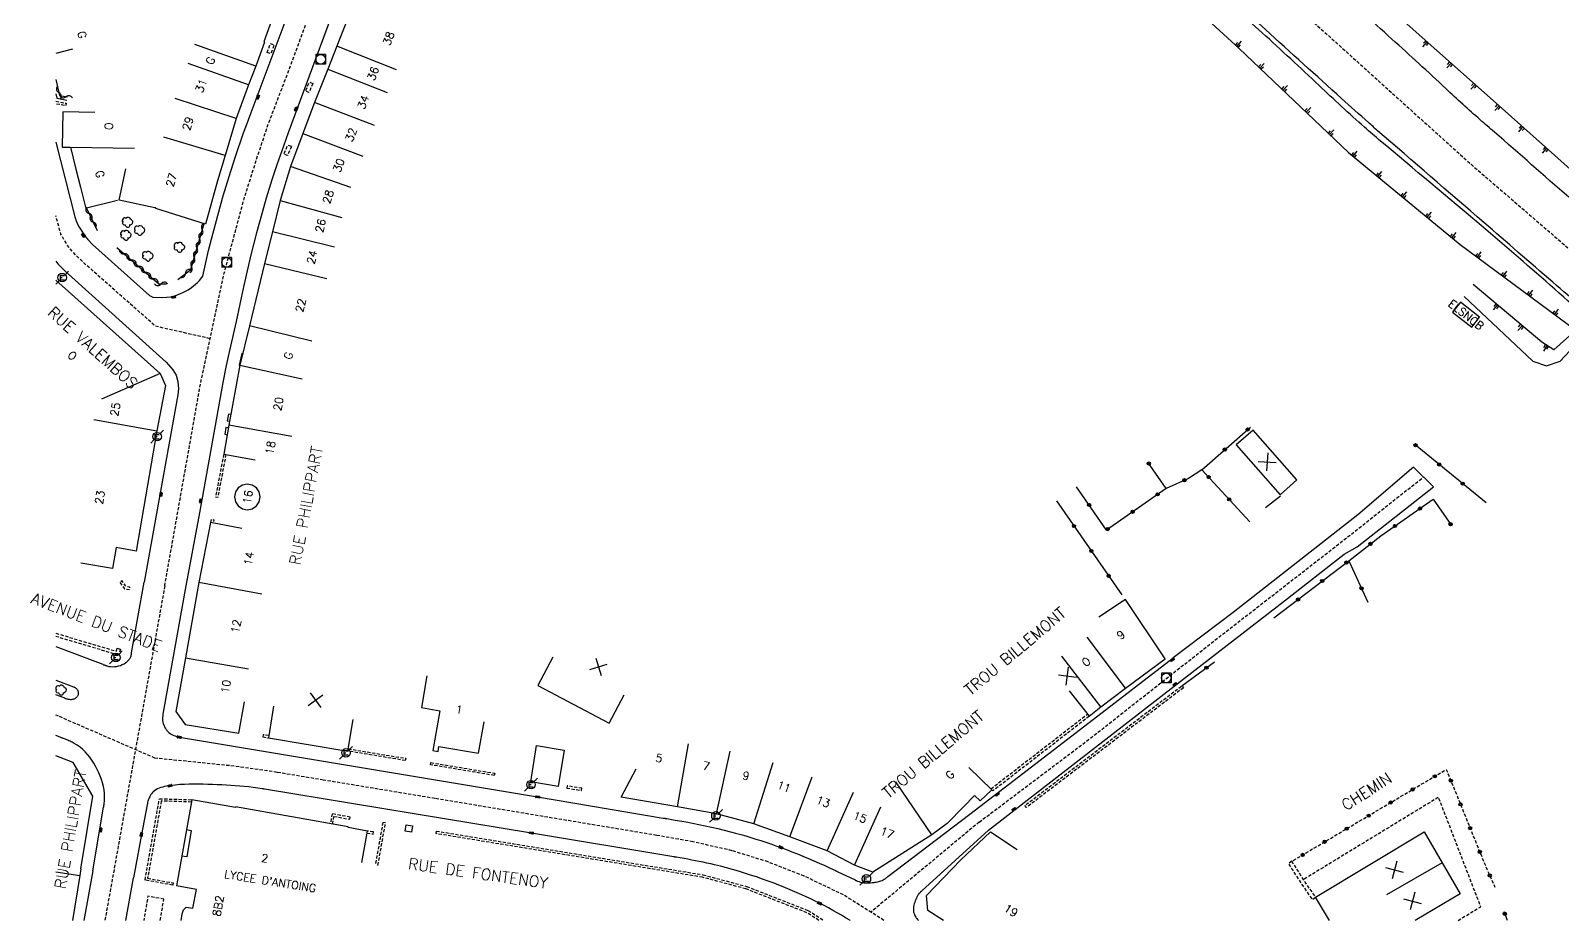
# Model space of a CAD drawing. Header units: millimetres. Extents: x 84996 to 86000, y 140000 to 140615.
# Drawn here: x 84996.1 to 85235.2, y 140000 to 140138.9 of the extents above; entities that cross this region are included whole.
import ezdxf
from ezdxf.enums import TextEntityAlignment as Align

# ---------------------------------------------------------------- set-up
doc = ezdxf.new("R2010")
doc.units = ezdxf.units.MM
doc.linetypes.add('DASHED', pattern=[0.75, 0.5, -0.25])
doc.layers.get('0').update_dxf_attribs({"linetype": 'CONTINUOUS'})
for name, color, linetype in [('W0001', 6, 'DASHED'), ('W0008', 7, 'CONTINUOUS'), ('W0100', 7, 'CONTINUOUS'), ('W0112', 1, 'DASHED'), ('W0211', 2, 'CONTINUOUS'), ('W0300', 7, 'CONTINUOUS'), ('W0310', 3, 'CONTINUOUS'), ('W0322', 7, 'CONTINUOUS'), ('W0400', 7, 'CONTINUOUS'), ('W0420', 7, 'CONTINUOUS'), ('W0471', 7, 'CONTINUOUS'), ('W0984', 7, 'CONTINUOUS'), ('W0989', 7, 'CONTINUOUS'), ('W0991', 7, 'CONTINUOUS'), ('W1102', 7, 'CONTINUOUS')]:
    doc.layers.add(name, color=color, linetype=linetype)
doc.styles.get("Standard").update_dxf_attribs({"font": 'romans.shx', "width": 0.85})

# ---------------------------------------------------------------- blocks, each defined once
blk = doc.blocks.new('t211o')
at = {"color": 0, "linetype": 'Continuous'}
for p, q in [((-0.29, 0.5), (-0.29, 0)), ((0, 1), (0, 0)), ((0.29, 0.5), (0.29, 0))]:
    blk.add_line(p, q, dxfattribs=at)
blk = doc.blocks.new('T400')
for p, q in [((-0.15, 0.3), (0.15, 0.3)), ((-0.15, -0.25), (-0.15, 0.3)), ((-0.15, 0.15), (0.15, 0.15)), ((-0.15, 0), (0.15, 0)), ((0.15, 0.3), (0.15, -0.25)), ((-0.15, -0.15), (0.15, -0.15)), ((-0.15, -0.25), (-0.15, -0.3)), ((-0.15, -0.3), (0.15, -0.3)), ((0.15, -0.3), (0.15, -0.25))]:
    blk.add_line(p, q)
blk = doc.blocks.new('T420')
for p, q in [((0.75, 0.75), (-0.75, 0.75)), ((-0.75, 0.75), (-0.75, -0.75)), ((0.75, 0.75), (0.75, -0.75)), ((0.75, -0.75), (-0.75, -0.75))]:
    blk.add_line(p, q)
blk.add_ellipse((0, 0), major_axis=(-0.53, 0.53), ratio=1, start_param=3.926991, end_param=10.210176)
blk = doc.blocks.new('t991o')
at = {"color": 0, "linetype": 'Continuous'}
for p, q in [((-1, 1), (1, -1)), ((-1, -1), (1, 1))]:
    blk.add_line(p, q, dxfattribs=at)
blk = doc.blocks.new('t322o')
at = {"color": 0, "linetype": 'Continuous'}
for radius in [0.25, 0.15]:
    blk.add_circle((0, 0), radius, dxfattribs=at)
blk = doc.blocks.new('T300')
for p, q in [((-0.8, 0.51), (-0.86, 0.34)), ((-0.86, 0.34), (-0.86, 0.17)), ((-0.86, 0.17), (-0.74, 0.06)), ((-0.69, 0.63), (-0.8, 0.51)), ((-0.8, -0.06), (-0.74, 0.06)), ((-0.74, 0.06), (-0.69, 0.11)), ((-0.57, 0.69), (-0.69, 0.63)), ((-0.46, 0.69), (-0.57, 0.69)), ((-0.29, 0.63), (-0.46, 0.69)), ((-0.29, 0.63), (-0.17, 0.74)), ((-0.23, 0.57), (-0.29, 0.63)), ((-0.17, 0.74), (-0.06, 0.8)), ((-0.06, 0.8), (0.06, 0.8)), ((0.06, 0.8), (0.23, 0.74)), ((0.23, 0.74), (0.34, 0.63)), ((0.34, 0.63), (0.4, 0.51)), ((0.46, 0.46), (0.34, 0.46)), ((0.4, 0.51), (0.4, 0.46)), ((0.57, 0.4), (0.46, 0.46)), ((0.57, 0.4), (0.69, 0.29)), ((0.69, 0.29), (0.74, 0.17)), ((0.74, 0.06), (0.69, -0.17)), ((0.74, 0.17), (0.74, 0.06)), ((-0.8, -0.17), (-0.8, -0.06)), ((-0.8, -0.23), (-0.8, -0.17)), ((-0.74, -0.34), (-0.8, -0.23)), ((-0.69, -0.4), (-0.74, -0.34)), ((-0.51, -0.46), (-0.69, -0.4)), ((-0.4, -0.46), (-0.51, -0.46)), ((-0.4, -0.46), (-0.34, -0.46)), ((-0.34, -0.46), (-0.34, -0.4)), ((-0.34, -0.51), (-0.34, -0.46)), ((-0.29, -0.63), (-0.34, -0.51)), ((-0.17, -0.74), (-0.29, -0.63)), ((-0.06, -0.8), (-0.17, -0.74)), ((0.06, -0.8), (-0.06, -0.8)), ((0.17, -0.74), (0.06, -0.8)), ((0.23, -0.69), (0.17, -0.74)), ((0.29, -0.46), (0.23, -0.46)), ((0.29, -0.63), (0.23, -0.69)), ((0.46, -0.4), (0.29, -0.46)), ((0.34, -0.51), (0.29, -0.63)), ((0.34, -0.51), (0.34, -0.46)), ((0.57, -0.34), (0.46, -0.4)), ((0.63, -0.29), (0.57, -0.34)), ((0.69, -0.17), (0.63, -0.29))]:
    blk.add_line(p, q)
blk = doc.blocks.new('t112o')
at = {"color": 0, "linetype": 'Continuous'}
for p, q in [((-0.5, 0.5), (0.5, 0.5)), ((-0.5, -0.5), (-0.5, 0.5)), ((0.5, 0.5), (0.5, -0.5)), ((0.5, -0.5), (-0.5, -0.5))]:
    blk.add_line(p, q, dxfattribs=at)
blk = doc.blocks.new('T471')
for p, q in [((-0.333334, 0.333334), (-0.333334, -0.333334)), ((-0.333334, 0.333334), (0.333334, 0.333334)), ((-0.333334, 0), (0, 0)), ((0.500001, 0.500001), (1.000002, 1.000002)), ((-0.500001, -0.500001), (-1.000002, -1.000002)), ((-0.333334, -0.333334), (0.333334, -0.333334))]:
    blk.add_line(p, q)
blk.add_ellipse((0, 0), major_axis=(0.471405, 0.471405), ratio=1, start_param=5.4977871438, end_param=11.780972451)
blk = doc.blocks.new('t310o')
at = {"color": 0, "linetype": 'Continuous'}
for centre, start, end in [((-0.5, 0.38), 216.8699, 323.1304), ((0.5, -0.37), 36.8699, 143.1303)]:
    blk.add_arc(centre, 0.625, start, end, dxfattribs=at)

msp = doc.modelspace()

# ---------------------------------------------------------------- linework, layer by layer
at = {"layer": 'W0001', "flags": 128}
for points in [[(85017.01, 140052.22), (85022.67, 140084.23), (85026.29, 140101.03), (85029.39, 140112.64), (85031.23, 140118.5), (85033.21, 140124.42), (85035.89, 140131.42), (85053.62, 140179.4), (85065.71, 140211.62), (85074.93, 140237.68), (85082.04, 140257.12), (85088.81, 140274.88), (85101.04, 140307.79), (85108.67, 140327.36), (85112.52, 140336.76), (85115.44, 140343.44), (85118.59, 140350.34), (85123.11, 140359.73), (85127.44, 140368.8), (85132.28, 140379.28), (85141.41, 140398.11), (85150.2, 140416.58), (85155.57, 140427.85), (85157.73, 140433.16), (85159.57, 140438.24), (85161.16, 140443.31), (85162.48, 140448.58), (85163.51, 140453.56), (85164.6, 140459.32), (85165.64, 140466.51), (85166.76, 140475.25), (85168.6, 140491.35), (85180.55, 140583.85), (85183.79, 140607.84), (85184.94, 140615.11)], [(85103.61, 140225.31), (85138.21, 140192.99), (85184.86, 140150.65), (85220.99, 140118.05), (85240.64, 140101.1), (85261.43, 140084.66), (85282.81, 140069.22), (85304.67, 140054.57), (85326.28, 140041.04), (85341.34, 140032.42), (85363.08, 140020.86), (85383.35, 140010.56), (85401.76, 140002.28), (85407.33, 140000)], [(85024.09, 140090.82), (85015.58, 140092.76), (85005.13, 140101.98), (85003.13, 140103.83), (85001.81, 140105.39), (85000.79, 140107.15), (85000, 140109.99)], [(85144.18, 140015.34), (85161.28, 140028.22), (85181.52, 140044.15), (85200.31, 140058.75), (85213.57, 140069.23)], [(85218.97, 140000), (85222.5, 140002.13), (85216.27, 140018.3), (85215.91, 140019.23), (85194.83, 140006.39)], [(85008.95, 140007.17), (85007.66, 140000)]]:
    msp.add_lwpolyline(points, dxfattribs=at)
at = {"layer": 'W0001'}
for points in [[(85017.01, 140052.22), (85008.95, 140007.17)], [(85129.3, 140000), (85122.98, 140003.98), (85116.86, 140006.91), (85111.22, 140009.12), (85105.59, 140010.88), (85099.48, 140012.27), (85093.83, 140013.27), (85059.2, 140019.03), (85041.77, 140021.91), (85034.55, 140023.11), (85027.85, 140024.08), (85015.48, 140025.33), (85000.34, 140031.91), (85000, 140032.03)], [(85144.18, 140015.34), (85127.26, 140001.28)]]:
    msp.add_lwpolyline(points, dxfattribs=at)
at = {"layer": 'W0008', "flags": 128}
for points in [[(85236.28, 140112.9, 0.000101), (85224.63, 140123.07, -0.000533), (85222.42, 140125, -0.008688), (85217.04, 140129.88, 0.005533), (85208.63, 140137.61, 0.004661), (85199.2, 140145.92, -0.00725), (85193.16, 140151.3), (85166.66, 140175.61), (85136.69, 140202.91), (85107.59, 140229.88)], [(85391.81, 140000, -0.002451), (85384.24, 140003.47, -0.006661), (85374.17, 140008.32, -0.003837), (85365.38, 140012.78, -0.002981), (85354.15, 140018.67, -0.003041), (85342.82, 140024.78, -0.003313), (85332.49, 140030.53, -0.006458), (85320.72, 140037.39, -0.006422), (85309.06, 140044.58, -0.004196), (85299.93, 140050.49, -0.003214), (85288.13, 140058.37, -0.00374), (85277.51, 140065.69, -0.003777), (85267.11, 140073.09, -0.008294), (85252.63, 140083.92, -0.012032), (85242.96, 140091.78, -0.000803), (85233.78, 140099.64, -0.000679), (85222.97, 140108.97, -0.000254), (85206.4, 140123.3, -0.002915), (85204.97, 140124.56, -0.002405), (85200.76, 140128.32, -0.000845), (85188.88, 140139.11), (85158.31, 140166.93), (85126.98, 140195.42), (85099.63, 140220.74)]]:
    msp.add_lwpolyline(points, format="xyb", dxfattribs=at)
for points in [[(85068.85, 140210.72), (85062.96, 140194.52), (85051.18, 140163.2), (85042.83, 140140.67), (85036.3, 140122.95), (85035.56, 140120.9), (85034.52, 140117.96), (85033.73, 140115.63), (85032.85, 140112.75), (85032.15, 140110.32), (85031.35, 140107.34), (85030.42, 140103.69), (85030.03, 140102.08), (85029.33, 140098.9), (85028.16, 140093.5), (85027.14, 140088.99), (85026.62, 140086.65), (85026.09, 140084), (85025.12, 140078.74), (85022.43, 140063.61), (85020.22, 140051.64)], [(85000, 140121.53), (85002.98, 140109.84), (85003.18, 140109.22), (85003.55, 140108.38), (85003.74, 140108.06), (85004.64, 140106.75), (85005.01, 140106.29), (85005.72, 140105.54), (85014.65, 140097.56), (85015.17, 140097.31), (85016.65, 140097.23), (85017.9, 140097.37), (85018.75, 140097.58), (85019.83, 140098.01), (85020.65, 140098.46), (85021.18, 140098.83), (85022.1, 140099.58), (85022.42, 140099.91), (85022.94, 140100.58), (85023.85, 140104.58), (85024.34, 140106.56), (85026.04, 140112.76), (85026.15, 140113.15), (85027.07, 140116.16), (85028.03, 140119.12), (85029.33, 140122.99), (85029.75, 140124.18), (85030.48, 140126.14), (85031.26, 140128.23), (85037.51, 140144.92)], [(85000, 140102.95), (85000.33, 140102.52), (85001.47, 140101.38), (85017.21, 140087.14), (85017.62, 140086.72), (85018.28, 140085.96), (85018.77, 140085.15), (85019.05, 140084.13), (85019.14, 140082.97), (85019.06, 140082.08), (85016.83, 140069.63), (85013.8, 140052.8)], [(85029.16, 140088.47), (85029.02, 140088.51), (85028.61, 140086.7), (85028.71, 140086.69)], [(85027.32, 140078.99), (85026.95, 140079.05), (85026.78, 140077.98), (85027.13, 140077.92)], [(85026.95, 140076.89), (85026.57, 140076.96), (85026.37, 140075.9), (85026.76, 140075.83)], [(85145.63, 140014.08), (85175.1, 140036.93), (85191.88, 140049.91), (85201.18, 140057.2), (85203.19, 140058.31), (85215.13, 140067.71), (85212.01, 140070.75), (85203.29, 140063.34), (85183.83, 140048.09), (85174.47, 140040.97)], [(85142.72, 140016.59), (85148.09, 140020.7), (85162.05, 140031.4), (85174.46, 140040.97)], [(85005.77, 140007.72), (85004.35, 140000)], [(85010.95, 140000), (85012.14, 140006.62)]]:
    msp.add_lwpolyline(points, dxfattribs=at)
at = {"layer": 'W0008'}
for points in [[(85000, 140042.77), (85007.33, 140039.98), (85007.39, 140039.95), (85007.45, 140039.92), (85007.52, 140039.89), (85007.59, 140039.88), (85007.66, 140039.84), (85007.72, 140039.83), (85007.78, 140039.8), (85007.85, 140039.77), (85007.92, 140039.75), (85007.98, 140039.73), (85007.98, 140039.73), (85008.27, 140039.66), (85008.57, 140039.62), (85008.88, 140039.61), (85009.18, 140039.62), (85009.48, 140039.66), (85009.79, 140039.72), (85010.09, 140039.81), (85010.37, 140039.94), (85010.65, 140040.08), (85010.91, 140040.25), (85011.02, 140040.33), (85011.13, 140040.42), (85011.24, 140040.52), (85011.34, 140040.61), (85011.43, 140040.72), (85011.52, 140040.83), (85011.59, 140040.94), (85011.66, 140041.06), (85011.71, 140041.17), (85011.76, 140041.3), (85011.77, 140041.34), (85011.78, 140041.39), (85011.79, 140041.44), (85011.8, 140041.48), (85011.8, 140041.53), (85011.81, 140041.58), (85011.82, 140041.62), (85011.83, 140041.67), (85011.83, 140041.72), (85011.84, 140041.77), (85013.8, 140052.8)], [(85020.22, 140051.64), (85016.73, 140032.17), (85016.73, 140032.16), (85016.73, 140032.12), (85016.72, 140032.11), (85016.72, 140032.08), (85016.71, 140032.06), (85016.7, 140032.03), (85016.7, 140032.02), (85016.7, 140031.98), (85016.7, 140031.95), (85016.69, 140031.94), (85016.69, 140031.94), (85016.66, 140031.69), (85016.66, 140031.45), (85016.68, 140031.2), (85016.72, 140030.95), (85016.78, 140030.72), (85016.86, 140030.48), (85016.96, 140030.25), (85017.07, 140030.03), (85017.21, 140029.83), (85017.36, 140029.64), (85017.51, 140029.47), (85017.67, 140029.33), (85017.85, 140029.2), (85018.03, 140029.08), (85018.23, 140028.97), (85018.42, 140028.88), (85018.62, 140028.8), (85018.84, 140028.72), (85019.05, 140028.66), (85019.26, 140028.61), (85019.26, 140028.61), (85019.3, 140028.61), (85019.33, 140028.61), (85019.36, 140028.59), (85019.4, 140028.59), (85019.43, 140028.58), (85019.47, 140028.58), (85019.5, 140028.58), (85019.53, 140028.56), (85019.57, 140028.56), (85019.6, 140028.56), (85075.23, 140019.27), (85094.85, 140015.98), (85094.91, 140015.97), (85094.96, 140015.95), (85095.02, 140015.95), (85095.08, 140015.94), (85095.13, 140015.94), (85095.19, 140015.92), (85095.24, 140015.91), (85095.3, 140015.91), (85095.35, 140015.89), (85095.41, 140015.89), (85095.41, 140015.89), (85096.41, 140015.72), (85097.41, 140015.53), (85098.41, 140015.36), (85099.41, 140015.17), (85100.41, 140014.97), (85101.4, 140014.77), (85102.39, 140014.55), (85103.38, 140014.33), (85104.37, 140014.09), (85105.35, 140013.84), (85106.15, 140013.64), (85106.95, 140013.42), (85107.73, 140013.19), (85108.52, 140012.95), (85109.31, 140012.7), (85110.09, 140012.45), (85110.88, 140012.2), (85111.66, 140011.94), (85112.44, 140011.66), (85113.21, 140011.38), (85114.08, 140011.06), (85114.95, 140010.72), (85115.8, 140010.38), (85116.66, 140010.03), (85117.52, 140009.67), (85118.37, 140009.31), (85119.22, 140008.94), (85120.06, 140008.55), (85120.91, 140008.16), (85121.74, 140007.77), (85121.77, 140007.75), (85121.8, 140007.73), (85121.83, 140007.73), (85121.86, 140007.72), (85121.89, 140007.7), (85121.91, 140007.69), (85121.95, 140007.67), (85121.98, 140007.66), (85122, 140007.64), (85122.03, 140007.64), (85122.03, 140007.64), (85124.8, 140006.31), (85124.84, 140006.3), (85124.88, 140006.28), (85124.91, 140006.25), (85124.95, 140006.23), (85124.99, 140006.22), (85125.03, 140006.2), (85125.06, 140006.19), (85125.1, 140006.17), (85125.14, 140006.14), (85125.18, 140006.12), (85125.42, 140006.05), (85125.66, 140005.97), (85125.92, 140005.92), (85126.18, 140005.88), (85126.44, 140005.86), (85126.7, 140005.84), (85126.96, 140005.84), (85127.23, 140005.86), (85127.49, 140005.89), (85127.76, 140005.92), (85127.95, 140005.95), (85128.12, 140005.98), (85128.31, 140006.03), (85128.49, 140006.06), (85128.66, 140006.12), (85128.84, 140006.19), (85129.01, 140006.25), (85129.17, 140006.33), (85129.34, 140006.41), (85129.49, 140006.5), (85129.53, 140006.53), (85129.58, 140006.56), (85129.62, 140006.59), (85129.66, 140006.62), (85129.71, 140006.67), (85129.76, 140006.7), (85129.8, 140006.73), (85129.84, 140006.77), (85129.88, 140006.8), (85129.93, 140006.84), (85129.93, 140006.84), (85142.72, 140016.59)], [(85000, 140037.52), (85002.74, 140036.45), (85002.77, 140036.45), (85002.8, 140036.44), (85002.84, 140036.44), (85002.86, 140036.42), (85002.89, 140036.41), (85002.92, 140036.41), (85002.95, 140036.39), (85002.98, 140036.38), (85003, 140036.36), (85003.03, 140036.34), (85003.13, 140036.28), (85003.22, 140036.2), (85003.3, 140036.09), (85003.38, 140035.98), (85003.43, 140035.86), (85003.47, 140035.73), (85003.5, 140035.61), (85003.51, 140035.48), (85003.51, 140035.36), (85003.48, 140035.23), (85003.45, 140035.12), (85003.41, 140035.03), (85003.35, 140034.95), (85003.28, 140034.86), (85003.21, 140034.78), (85003.12, 140034.72), (85003.04, 140034.66), (85002.95, 140034.61), (85002.85, 140034.56), (85002.75, 140034.52), (85002.63, 140034.48), (85002.52, 140034.47), (85002.4, 140034.45), (85002.28, 140034.45), (85002.16, 140034.47), (85002.04, 140034.48), (85001.92, 140034.5), (85001.81, 140034.53), (85001.7, 140034.56), (85001.59, 140034.61), (85001.55, 140034.61), (85001.53, 140034.62), (85001.5, 140034.64), (85001.48, 140034.66), (85001.45, 140034.66), (85001.42, 140034.67), (85001.39, 140034.69), (85001.37, 140034.69), (85001.34, 140034.7), (85001.31, 140034.72), (85000, 140035.22)], [(85005.77, 140007.72), (85007.47, 140017.69), (85007.48, 140017.73), (85007.48, 140017.78), (85007.49, 140017.83), (85007.51, 140017.89), (85007.52, 140017.94), (85007.52, 140017.98), (85007.53, 140018.03), (85007.54, 140018.08), (85007.55, 140018.12), (85007.55, 140018.17), (85007.61, 140018.72), (85007.62, 140019.27), (85007.59, 140019.81), (85007.53, 140020.38), (85007.43, 140020.92), (85007.3, 140021.47), (85007.13, 140022), (85006.94, 140022.53), (85006.72, 140023.06), (85006.48, 140023.58), (85006.21, 140024.08), (85005.93, 140024.55), (85005.62, 140025.02), (85005.3, 140025.47), (85004.95, 140025.89), (85004.59, 140026.3), (85004.2, 140026.67), (85003.78, 140027.03), (85003.35, 140027.34), (85002.89, 140027.62), (85002.73, 140027.72), (85002.56, 140027.8), (85002.39, 140027.89), (85002.23, 140027.97), (85002.05, 140028.05), (85001.88, 140028.11), (85001.7, 140028.19), (85001.53, 140028.27), (85001.35, 140028.33), (85001.18, 140028.39), (85001.16, 140028.41), (85001.13, 140028.41), (85001.11, 140028.42), (85001.09, 140028.44), (85001.06, 140028.44), (85001.04, 140028.45), (85001.02, 140028.45), (85000.99, 140028.47), (85000.97, 140028.47), (85000.95, 140028.48), (85000, 140028.84)], [(85124.02, 140000), (85123.99, 140000.02), (85123.33, 140000.41), (85122.66, 140000.8), (85121.99, 140001.19), (85121.32, 140001.56), (85120.64, 140001.94), (85119.96, 140002.3), (85119.27, 140002.66), (85118.58, 140003), (85117.88, 140003.34), (85117.17, 140003.67), (85116.47, 140004), (85115.76, 140004.31), (85115.05, 140004.62), (85114.33, 140004.92), (85113.6, 140005.22), (85112.88, 140005.52), (85112.16, 140005.8), (85111.24, 140006.12), (85110.33, 140006.45), (85109.41, 140006.78), (85108.48, 140007.08), (85107.55, 140007.38), (85106.62, 140007.66), (85105.69, 140007.94), (85104.75, 140008.19), (85103.8, 140008.44), (85102.86, 140008.67), (85102.86, 140008.67), (85102.27, 140008.81), (85101.67, 140008.94), (85101.08, 140009.08), (85100.48, 140009.19), (85099.89, 140009.31), (85099.3, 140009.42), (85098.7, 140009.55), (85098.1, 140009.66), (85097.5, 140009.75), (85096.9, 140009.86), (85096.9, 140009.86), (85096.86, 140009.86), (85096.82, 140009.88), (85096.78, 140009.88), (85096.73, 140009.89), (85096.7, 140009.89), (85096.66, 140009.89), (85096.61, 140009.91), (85096.57, 140009.91), (85096.53, 140009.92), (85096.49, 140009.92), (85074.28, 140013.64), (85032.59, 140020.48), (85032.59, 140020.48), (85032.55, 140020.48), (85032.51, 140020.5), (85032.48, 140020.5), (85032.44, 140020.52), (85032.41, 140020.52), (85032.37, 140020.52), (85032.33, 140020.53), (85032.3, 140020.53), (85032.26, 140020.53), (85032.23, 140020.55), (85032.23, 140020.55), (85031.52, 140020.66), (85030.83, 140020.73), (85030.12, 140020.83), (85029.42, 140020.89), (85028.72, 140020.95), (85028.02, 140021), (85027.31, 140021.05), (85026.61, 140021.09), (85025.91, 140021.14), (85025.21, 140021.17), (85024.48, 140021.2), (85023.76, 140021.23), (85023.03, 140021.27), (85022.3, 140021.27), (85021.58, 140021.28), (85020.84, 140021.27), (85020.11, 140021.23), (85019.36, 140021.19), (85018.61, 140021.12), (85017.85, 140021.03), (85017.85, 140021.03), (85017.55, 140020.98), (85017.27, 140020.94), (85016.98, 140020.89), (85016.69, 140020.81), (85016.41, 140020.73), (85016.14, 140020.64), (85015.89, 140020.53), (85015.64, 140020.39), (85015.41, 140020.25), (85015.21, 140020.06), (85015.08, 140019.94), (85014.96, 140019.78), (85014.85, 140019.64), (85014.75, 140019.47), (85014.66, 140019.31), (85014.58, 140019.14), (85014.51, 140018.95), (85014.44, 140018.78), (85014.38, 140018.59), (85014.34, 140018.41), (85014.33, 140018.38), (85014.32, 140018.34), (85014.31, 140018.3), (85014.3, 140018.27), (85014.3, 140018.22), (85014.3, 140018.19), (85014.29, 140018.14), (85014.28, 140018.11), (85014.27, 140018.08), (85014.27, 140018.03), (85013.36, 140013.39), (85012.14, 140006.62)], [(85145.63, 140014.08), (85135.22, 140004.61), (85135.19, 140004.58), (85135.16, 140004.56), (85135.13, 140004.53), (85135.11, 140004.52), (85135.08, 140004.48), (85135.05, 140004.45), (85135.02, 140004.44), (85135, 140004.41), (85134.97, 140004.39), (85134.95, 140004.36), (85134.95, 140004.36), (85134.86, 140004.27), (85134.77, 140004.17), (85134.7, 140004.06), (85134.62, 140003.95), (85134.56, 140003.84), (85134.5, 140003.73), (85134.44, 140003.61), (85134.38, 140003.5), (85134.33, 140003.38), (85134.27, 140003.25), (85134.2, 140003.03), (85134.12, 140002.81), (85134.05, 140002.59), (85133.99, 140002.38), (85133.95, 140002.14), (85133.92, 140001.92), (85133.91, 140001.7), (85133.92, 140001.48), (85133.95, 140001.27), (85134.01, 140001.05), (85134.06, 140000.91), (85134.12, 140000.77), (85134.2, 140000.64), (85134.27, 140000.5), (85134.37, 140000.38), (85134.46, 140000.27), (85134.56, 140000.14), (85134.67, 140000.05), (85134.72, 140000)]]:
    msp.add_lwpolyline(points, dxfattribs=at)
at = {"layer": 'W0100', "flags": 128}
for points in [[(85070.82, 140194.86), (85066.14, 140196.63), (85064.01, 140190.95), (85061.54, 140184.25), (85059.23, 140178.03), (85056.8, 140171.5), (85054.95, 140166.6), (85053.18, 140161.87), (85050.45, 140154.59), (85049.09, 140150.84), (85046.64, 140143.53), (85043.88, 140136.48), (85042.46, 140132.93), (85040.41, 140127.71), (85038.58, 140122.84), (85036.63, 140117.69), (85035.01, 140112.4), (85033.81, 140107.5), (85032.6, 140102.58), (85030.26, 140092.82), (85028.71, 140086.67), (85027.02, 140077.3), (85026.21, 140072.78), (85031.13, 140071.89)], [(85035.49, 140145.63), (85032.47, 140137.16), (85032.56, 140137.12), (85031.23, 140133.35), (85030.11, 140130.45), (85028.15, 140125.19), (85026.45, 140119.42), (85025.27, 140115.46), (85023.35, 140108.7), (85015.6, 140111.15), (85015.62, 140111.24), (85015.45, 140111.27), (85009.9, 140112.44), (85010.93, 140117.34)], [(85002.61, 140136.01), (85000, 140135.35)], [(85006.08, 140126.14), (85001.08, 140126.22), (85000.99, 140120.75), (85002.3, 140120.73), (85003.15, 140117.29), (85003.85, 140114.46), (85004.63, 140111.37), (85004.73, 140111.39), (85004.77, 140111.24), (85009.62, 140112.45)], [(85000, 140099.96), (85016.28, 140085.37), (85017.1, 140083.51), (85015.78, 140076.46), (85012.56, 140057.66), (85009.4, 140058.2), (85008.84, 140054.93), (85003.91, 140055.78)], [(85029.05, 140061.17), (85024.14, 140062.11), (85022.34, 140052.75), (85022.09, 140051.31), (85022.09, 140051.31)], [(85158.26, 140035.84), (85161.35, 140031.9), (85163.17, 140033.33), (85167.04, 140036.24), (85173.21, 140040.85), (85167.05, 140050.09), (85162.89, 140047.32)], [(85142.58, 140023.85), (85146.17, 140020.37), (85144.33, 140018.66), (85143.46, 140019.5), (85141.81, 140017.8)], [(85020.41, 140014.17), (85020.41, 140014.17), (85021.15, 140014.04), (85021.15, 140014.04), (85021.15, 140014.04), (85020.45, 140009.9), (85019.68, 140010.03)], [(85198.88, 140000), (85196.7, 140003.63), (85213.67, 140013.8), (85219.29, 140004.12), (85212.27, 140000)], [(85003.9, 140008.02), (85003.73, 140006.99), (85002.6, 140000)], [(85019.57, 140000), (85019.75, 140001.03), (85019.79, 140001.18), (85019.96, 140001.62), (85020.08, 140001.81), (85020.36, 140002.08), (85020.36, 140002.08), (85021.42, 140001.89), (85021.96, 140004.84), (85018.86, 140005.41)]]:
    msp.add_lwpolyline(points, dxfattribs=at)
for points in [[(85222.32, 140094.19), (85219.33, 140096.54), (85218.1, 140094.98), (85221.09, 140092.63)], [(85184.33, 140074.25), (85191.18, 140066.45), (85193.81, 140068.76), (85186.96, 140076.56)]]:
    msp.add_lwpolyline(points, close=True, dxfattribs=at)
at = {"layer": 'W0100'}
for points in [[(85022.09, 140051.31), (85020.24, 140041), (85018.74, 140032.61), (85020.2, 140030.58), (85028.59, 140029.22), (85029.48, 140034.14)], [(85077.6, 140041.09), (85075.27, 140036.69), (85086.43, 140030.78), (85088.77, 140035.2)], [(85057.95, 140038.16), (85057.09, 140033.23), (85059.98, 140032.73), (85058.88, 140026.52), (85059.69, 140026.38), (85059.81, 140027.17), (85066.02, 140026.09), (85066.88, 140031.02)], [(85034.01, 140033.42), (85033.2, 140028.48), (85045.62, 140026.44), (85046.44, 140031.38)], [(85003.9, 140008.02), (85005.78, 140019.41), (85002.73, 140024.64), (85000, 140025.67)], [(85075.07, 140027.31), (85079.4, 140026.58), (85078.44, 140020.91), (85074.16, 140021.64), (85075.07, 140027.31)], [(85141.8, 140017.8), (85139.19, 140015.11), (85136.77, 140013.36), (85127.6, 140007.53), (85124.73, 140008.61), (85120.45, 140010.88), (85114.63, 140013.02), (85109.01, 140015.09), (85103.16, 140016.64), (85097.05, 140017.72), (85088.29, 140019.25), (85090.62, 140023.67)], [(85047.78, 140009.03), (85048.66, 140013.95), (85045.66, 140014.48), (85045.67, 140014.58), (85028.08, 140017.72), (85028.06, 140017.61), (85021.23, 140018.83), (85018.86, 140005.41)], [(85138.59, 140000), (85136.19, 140001.55), (85135.98, 140003.89), (85141.34, 140009.47), (85145.94, 140013.8), (85150.14, 140011.09)]]:
    msp.add_lwpolyline(points, dxfattribs=at)
at = {"layer": 'W0112', "flags": 128}
for points in [[(85033, 140135.49), (85033.48, 140136.91), (85034.07, 140136.71), (85033.58, 140135.29)], [(85040.12, 140130.68), (85039.55, 140129.25), (85039, 140129.47), (85039.57, 140130.9)], [(85036.78, 140120.84), (85036.18, 140119.41), (85035.62, 140119.65), (85036.22, 140121.07)], [(85010.02, 140052.75), (85010.73, 140051.78), (85011.49, 140051.64), (85011.56, 140052.03), (85010.96, 140052.14), (85010.35, 140052.99)], [(85176.08, 140036.32), (85151.55, 140017.61), (85151.31, 140017.93), (85175.84, 140036.64)]]:
    msp.add_lwpolyline(points, close=True, dxfattribs=at)
for points in [[(85000, 140127.89), (85001.62, 140127.58), (85001.54, 140127.19), (85000, 140127.48)], [(85026.21, 140072.78), (85024.94, 140066.13), (85025.34, 140066.06), (85026.6, 140072.7)], [(85024.18, 140062.11), (85024.3, 140062.65), (85024.69, 140062.56), (85024.57, 140062.02)], [(85146.04, 140020.55), (85161.11, 140032.22)], [(85146.17, 140020.37), (85146.29, 140020.23), (85161.35, 140031.9)], [(85193, 140009.22), (85192.46, 140008.87), (85194.56, 140005.62), (85196.18, 140003.26), (85196.71, 140003.63), (85195.09, 140005.98), (85193, 140009.22), (85217.13, 140023.57), (85223.08, 140008.89), (85224.72, 140005.18)], [(85016.87, 140003.33), (85014.37, 140003.76), (85013.73, 140000)], [(85016.3, 140000), (85016.87, 140003.33)]]:
    msp.add_lwpolyline(points, dxfattribs=at)
at = {"layer": 'W0112'}
for points in [[(85000, 140044.83), (85009.45, 140042.02), (85009.59, 140042.5), (85010.08, 140042.36), (85009.79, 140041.41), (85000, 140044.33)], [(85033.25, 140028.84), (85032.38, 140028.98), (85032.33, 140028.64), (85033.2, 140028.48)], [(85045.68, 140026.78), (85054.63, 140025.3), (85054.57, 140024.95), (85045.62, 140026.44)], [(85068.53, 140022.97), (85068.47, 140022.62), (85058.5, 140024.3), (85058.55, 140024.64), (85068.53, 140022.97)], [(85079.85, 140021), (85079.79, 140020.66), (85082.1, 140020.28), (85082.16, 140020.62), (85079.85, 140021)], [(85021.17, 140018.48), (85016.47, 140018.64), (85014.34, 140006.58), (85018.32, 140005.84), (85018.26, 140005.5), (85013.93, 140006.3), (85016.18, 140019), (85021.23, 140018.83)], [(85043.21, 140015.03), (85043.42, 140016.23), (85045.9, 140015.78), (85045.96, 140016.12), (85043.13, 140016.64), (85042.87, 140015.09)], [(85048.61, 140013.61), (85049.54, 140013.48), (85049.59, 140013.83), (85048.66, 140013.95)], [(85050.3, 140008.59), (85051.48, 140015.22), (85051.07, 140015.3), (85049.89, 140008.66)], [(85119.17, 140000), (85117.27, 140001.19), (85107.74, 140004.92), (85100.98, 140006.73), (85059.37, 140013.55), (85059.43, 140013.94), (85101.05, 140007.12), (85107.87, 140005.3), (85117.45, 140001.55), (85119.92, 140000)]]:
    msp.add_lwpolyline(points, dxfattribs=at)
at = {"layer": 'W0211', "flags": 128}
for points in [[(85111.89, 140232.75), (85139.68, 140205.49), (85162.34, 140185.06), (85195.95, 140153.71), (85210.99, 140139.95), (85225.39, 140127.18), (85237.95, 140116.01)], [(85219.92, 140097.42), (85230.63, 140087.31), (85232.78, 140086.61), (85234.9, 140087.33), (85239.48, 140092.18)]]:
    msp.add_lwpolyline(points, dxfattribs=at)
msp.add_lwpolyline([(85239.69, 140093.59, 0.001945), (85228.4, 140103.5, 0.003807), (85222.57, 140108.49, 0.001299), (85206.85, 140121.68, -0.008052), (85204.34, 140123.85, -0.007821), (85197.26, 140130.36, 0.006213), (85188.37, 140138.58), (85158.32, 140165.7), (85126.43, 140194.94), (85088.75, 140229.99), (85103.52, 140212.24), (85123.25, 140192.74), (85154.26, 140164.07), (85184.8, 140136.15), (85201.86, 140119.87), (85219.3, 140105.52), (85237.34, 140092.13), (85233.91, 140089.1), (85232.02, 140090.26), (85221.3, 140099.29)], format="xyb", dxfattribs=at)
at = {"layer": 'W0310', "flags": 128}
for points in [[(85000, 140131.28), (85000.57, 140128.8), (85001.8, 140128.56)], [(85006.49, 140107.66), (85004.77, 140111.24)], [(85019.06, 140100.08), (85021.07, 140101.64), (85023.16, 140108.83)], [(85009.53, 140105.05), (85016.11, 140099.38), (85017.27, 140099.39)]]:
    msp.add_lwpolyline(points, dxfattribs=at)
at = {"layer": 'W0322', "flags": 128}
for points in [[(85000, 140129.04), (85000.15, 140128.37), (85001.71, 140128.07)], [(85178.96, 140070.37), (85186.55, 140077.03)], [(85223.37, 140065.19), (85212.25, 140074.25)], [(85173.37, 140067.44), (85170.52, 140071.54)], [(85186.43, 140062.23), (85178.96, 140070.37), (85176.88, 140069.01), (85173.37, 140067.44), (85164.06, 140060.95), (85159.37, 140067.69)], [(85191.22, 140066.23), (85188.89, 140064.39)], [(85190.2, 140047.22), (85201.9, 140056.16), (85206.9, 140060.04), (85215.07, 140065.74), (85217.93, 140061.64)], [(85156.28, 140065.48), (85166.47, 140050.82)], [(85201.9, 140056.16), (85204.89, 140049.67)], [(85175.84, 140036.64), (85180.94, 140040.38)], [(85226.67, 140000), (85226.14, 140001.34)]]:
    msp.add_lwpolyline(points, dxfattribs=at)
at = {"layer": 'W1102', "flags": 128}
for points in [[(85031.23, 140133.35), (85021.71, 140136.74)], [(85053.18, 140132.79), (85043.88, 140136.48)], [(85030.11, 140130.45), (85020.66, 140133.81)], [(85042.46, 140132.93), (85051.76, 140129.24)], [(85028.15, 140125.19), (85018.66, 140128.35)], [(85049.75, 140124.12), (85040.41, 140127.71)], [(85002.3, 140120.73), (85012.3, 140120.56)], [(85026.45, 140119.42), (85016.86, 140122.27)], [(85038.58, 140122.84), (85047.93, 140119.31)], [(85046.09, 140114.45), (85036.63, 140117.69)], [(85035.01, 140112.4), (85044.65, 140109.75)], [(85043.52, 140105.12), (85033.81, 140107.5)], [(85032.6, 140102.58), (85042.32, 140100.22)], [(85039.97, 140090.43), (85030.26, 140092.82)], [(85016.28, 140085.37), (85007.11, 140081.39)], [(85028.71, 140086.67), (85038.49, 140084.56)], [(85005.93, 140078.22), (85015.78, 140076.46)], [(85036.86, 140075.53), (85027.02, 140077.3)], [(85032.17, 140050.94), (85022.34, 140052.75)], [(85167.04, 140036.24), (85161.03, 140044.23)], [(85163.17, 140033.33), (85157.08, 140041.26)], [(85216.48, 140008.96), (85207.79, 140004.01)], [(85000, 140007.6), (85003.73, 140006.99)]]:
    msp.add_lwpolyline(points, dxfattribs=at)
msp.add_lwpolyline([(85031.9, 140066.12), (85031.75, 140066.89), (85031.32, 140067.54), (85030.67, 140067.97), (85029.9, 140068.12), (85029.14, 140067.97), (85028.49, 140067.54), (85028.06, 140066.89), (85027.9, 140066.12), (85028.06, 140065.36), (85028.49, 140064.71), (85029.14, 140064.28), (85029.9, 140064.12), (85030.67, 140064.28), (85031.32, 140064.71), (85031.75, 140065.36)], close=True, dxfattribs=at)
at = {"layer": 'W1102'}
for points in [[(85020.24, 140041), (85030.09, 140039.25)], [(85097.05, 140017.72), (85098.78, 140027.58)], [(85103.16, 140016.64), (85105.31, 140026.42)], [(85109.01, 140015.09), (85112.04, 140024.64)], [(85114.63, 140013.02), (85118.09, 140022.39)], [(85136.77, 140013.36), (85131.16, 140021.64)], [(85120.45, 140010.88), (85124.54, 140020.03)], [(85124.73, 140008.61), (85128.84, 140017.75)]]:
    msp.add_lwpolyline(points, dxfattribs=at)

# ---------------------------------------------------------------- block references
at = {"layer": 'W0112', "rotation": 171.0234095138657}
msp.add_blockref('t112o', (85055.12, 140014.34), dxfattribs=at)
at = {"layer": 'W0211'}
for p, rotation in [((85184.4, 140136.52), 317.5717248865284), ((85214.14, 140137.16), 138.404219858462), ((85188.02, 140133.08), 316.3352534720178), ((85217.88, 140133.84), 138.4042198586291), ((85191.64, 140129.63), 316.3352534718946), ((85221.62, 140130.52), 138.404219858752), ((85195.26, 140126.18), 316.3352534720249), ((85225.36, 140127.2), 138.4042198587236), ((85198.87, 140122.72), 316.335253471805), ((85229.1, 140123.88), 138.3532778663981), ((85232.83, 140120.55), 138.3532778663051), ((85202.53, 140119.32), 320.527216091513), ((85206.39, 140116.14), 320.5272160917282), ((85210.25, 140112.96), 320.5272160915454), ((85214.11, 140109.78), 320.5272160916819), ((85217.97, 140106.61), 320.5272160915476), ((85221.93, 140103.56), 323.4344411373764), ((85225.95, 140100.58), 323.4344411376313), ((85229.97, 140097.6), 323.4344411375311), ((85225.12, 140096.07), 139.8919754147067), ((85233.98, 140094.62), 323.4344411376094), ((85228.95, 140092.85), 139.8919754145475), ((85232.86, 140089.74), 148.4678596721955)]:
    msp.add_blockref('t211o', p, dxfattribs=dict(at, rotation=rotation))
at = {"layer": 'W0300'}
for p in [(85011.24, 140109), (85010.98, 140106.96), (85013.13, 140107.71), (85014.41, 140103.7), (85019.34, 140105.08), (85000.86, 140035.95)]:
    msp.add_blockref('T300', p, dxfattribs=at)
at = {"layer": 'W0310'}
for p, rotation in [((85000.47, 140129.24), 282.9142537974219), ((85001.6, 140128.6), 349.1921907477717), ((85005.19, 140110.36), 115.671389319321), ((85005.84, 140109.01), 115.671389319321), ((85022.87, 140107.84), 73.7756670319112), ((85022.45, 140106.4), 73.7756670319112), ((85010.67, 140104.07), 319.2207912757744), ((85021.61, 140103.52), 73.7756670319112), ((85022.03, 140104.96), 73.7756670319112), ((85011.81, 140103.09), 319.2207912757744), ((85012.94, 140102.11), 319.2207912757744), ((85014.08, 140101.13), 319.2207912757744), ((85020.24, 140101), 37.83166055340289), ((85021.19, 140102.08), 73.7756670319112), ((85015.21, 140100.15), 319.2207912757744), ((85016.43, 140099.38), 0.399513563707906)]:
    msp.add_blockref('t310o', p, dxfattribs=dict(at, rotation=rotation))
at = {"layer": 'W0322'}
for p, rotation in [((85186.1, 140076.64), 41.29140687379008), ((85182.53, 140073.51), 41.29140687379008), ((85212.32, 140074.19), 140.8255618375012), ((85170.66, 140071.33), 124.8395704807169), ((85216.01, 140071.19), 140.8255618375012), ((85176.23, 140068.72), 204.2411792691533), ((85180.01, 140069.23), 132.5110406737195), ((85219.69, 140068.19), 140.8255618375012), ((85172.05, 140066.51), 214.8395704809661), ((85183.22, 140065.73), 132.5110406737195), ((85161.35, 140064.85), 124.839570480799), ((85168.15, 140063.8), 214.8395704809661), ((85213.01, 140064.3), 34.92599301212705), ((85158.99, 140061.58), 304.778105281345), ((85164.25, 140061.09), 214.8395704809661), ((85209.11, 140061.58), 34.92599301212705), ((85217.79, 140061.85), 304.925993011977), ((85205.28, 140058.78), 37.82227227189525), ((85161.7, 140057.68), 304.778105281345), ((85201.53, 140055.87), 37.37665701910208), ((85164.41, 140053.78), 304.778105281345), ((85197.75, 140052.99), 37.37665701910208), ((85203.89, 140051.85), 294.6995411011411), ((85193.98, 140050.1), 37.37665701910208), ((85179.67, 140039.45), 36.27393362543), ((85215.32, 140022.49), 210.7418806611493), ((85211.88, 140020.44), 210.7418806611493), ((85217.84, 140021.82), 112.0547396944052), ((85208.44, 140018.4), 210.7418806611493), ((85219.34, 140018.11), 112.0547396944052), ((85205.01, 140016.35), 210.7418806611493), ((85201.57, 140014.31), 210.7418806611493), ((85220.85, 140014.4), 112.0547396944052), ((85198.13, 140012.27), 210.7418806611493), ((85222.35, 140010.69), 112.0547396944052), ((85194.69, 140010.22), 210.7418806611493), ((85223.91, 140007.01), 113.9416213528683), ((85226.26, 140001.03), 111.841576071861)]:
    msp.add_blockref('t322o', p, dxfattribs=dict(at, rotation=rotation))
at = {"layer": 'W0400'}
for p, rotation in [((85031.55, 140128.57), 339.4777460771821), ((85037.52, 140126.69), 339.7938809740376), ((85004.3, 140106.98), 34.98633799912751), ((85018.41, 140097.33), 104.5099694188378), ((85016.42, 140066.49), 169.8189597005608), ((85022.62, 140065.52), 349.9351709994281), ((85174.37, 140040.71), 127.0639237802133), ((85174.77, 140036.86), 307.7890013675557), ((85019.26, 140028.61), 260.5478352274918), ((85017.85, 140021.03), 101.9664125363684), ((85075.23, 140019.27), 260.5480336226455), ((85147.04, 140019.71), 128.2260805472247), ((85149.59, 140017.33), 307.7890013684072), ((85007, 140014.1), 170.9124566365809), ((85013.36, 140013.39), 169.8622500180141), ((85074.28, 140013.64), 80.5480336225579), ((85113.21, 140011.38), 248.5280686840426), ((85119.27, 140002.66), 64.46837831305109)]:
    msp.add_blockref('T400', p, dxfattribs=dict(at, rotation=rotation))
at = {"layer": 'W0420'}
for p in [(85041.35, 140134.44), (85026.67, 140102.74), (85173.39, 140037.85)]:
    msp.add_blockref('T420', p, dxfattribs=at)
at = {"layer": 'W0471'}
for p in [(85001, 140100.36), (85015.81, 140075.53), (85009.38, 140041.06), (85045.31, 140026.17), (85074.2, 140021.19), (85103.08, 140016.31), (85126.57, 140006.47)]:
    msp.add_blockref('T471', p, dxfattribs=at)
at = {"layer": 'W0991'}
for p, rotation in [((85189.15, 140071.58), 311.2914068739514), ((85084.73, 140039.59), 332.1195913851756), ((85157.97, 140038.15), 37.81204170339682), ((85040.55, 140034.37), 350.6485677418091), ((85209.02, 140007.87), 300.1375321890087), ((85211.83, 140003.02), 300.1375321889879)]:
    msp.add_blockref('t991o', p, dxfattribs=dict(at, rotation=rotation))

# ---------------------------------------------------------------- texts
at = {"layer": 'W0984'}
for s, rotation, p in [('ELSNCB', 321.7716, (85220.22, 140094.56)), ("LYCEE D'ANTOING", 351, (85033.48, 140006.12))]:
    msp.add_text(s, height=1.25, rotation=rotation, dxfattribs=at).set_placement(p, align=Align.MIDDLE)
at = {"layer": 'W0989'}
for s, rotation, p in [('RUE VALEMBOS', 318.1467, (85005.8, 140089.4)), ('RUE PHILIPPART', 79.2047, (85039.06, 140064.76)), ('AVENUE DU STADE', 339, (85006.36, 140046.56)), ('TROU BILLEMONT', 40, (85149.8, 140042.02)), ('TROU BILLEMONT', 40, (85136.98, 140025.93)), ('RUE PHILIPPART', 80, (85002.29, 140014.22)), ('CHEMIN', 32.5225, (85204.66, 140020.12)), ('RUE DE FONTENOY', 352, (85065.95, 140007.35))]:
    msp.add_text(s, height=1.75, rotation=rotation, dxfattribs=at).set_placement(p, align=Align.MIDDLE)
at = {"layer": 'W0991'}
for s, rotation, p in [('G', 284.3689, (85004.09, 140138.28)), ('38', 69.2286, (85051.96, 140137.7)), ('G', 69.576, (85024.14, 140134.22)), ('36', 69.2286, (85049.54, 140132.22)), ('31', 69.576, (85022.69, 140130.32)), ('34', 69.2286, (85048.01, 140127.77)), ('O', 89.0665, (85008.26, 140123.99)), ('29', 73.5788, (85020.62, 140124.41)), ('32', 69.2286, (85046.1, 140122.67)), ('30', 69.2286, (85044.19, 140117.89)), ('G', 283.8428, (85006.89, 140116.51)), ('27', 73.3882, (85018.04, 140115.62)), ('28', 72.9589, (85042.51, 140112.98)), ('26', 76.4991, (85041.33, 140108.47)), ('24', 76.4991, (85040.01, 140103.56)), ('22', 76.4991, (85038.23, 140096.04)), ('O', 318.2302, (85002.57, 140088.17)), ('G', 75.8139, (85036.31, 140088.17)), ('25', 79.3979, (85009.28, 140079.79)), ('20', 79.804, (85034.74, 140080.64)), ('18', 79.804, (85033.5, 140073.8)), ('23', 79.3979, (85006.87, 140066.05)), ('16', 79.804, (85029.97, 140066.1)), ('14', 79.3979, (85030.15, 140056.48)), ('12', 79.3979, (85028.14, 140045.91)), ('9', 36.9258, (85166.3, 140044.57)), ('O', 36.9258, (85160.88, 140040.36)), ('10', 80, (85026.55, 140036.51)), ('1', 350, (85062.98, 140032.91)), ('5', 350, (85094.2, 140025.33)), ('7', 350, (85101.57, 140024.1)), ('9', 350, (85107.78, 140022.57)), ('G', 45.8897, (85139.62, 140022.73)), ('11', 339, (85113.71, 140020.87)), ('13', 339, (85119.83, 140018.53)), ('15', 339, (85125.59, 140016.1)), ('17', 339, (85129.81, 140013.67)), ('2', 351, (85032.63, 140009.7)), ('8B2', 79.9886, (85025.36, 140002.26)), ('19', 328, (85149.16, 140001.53))]:
    msp.add_text(s, height=1.25, rotation=rotation, dxfattribs=at).set_placement(p, align=Align.MIDDLE)

doc.saveas('drawing.dxf')
